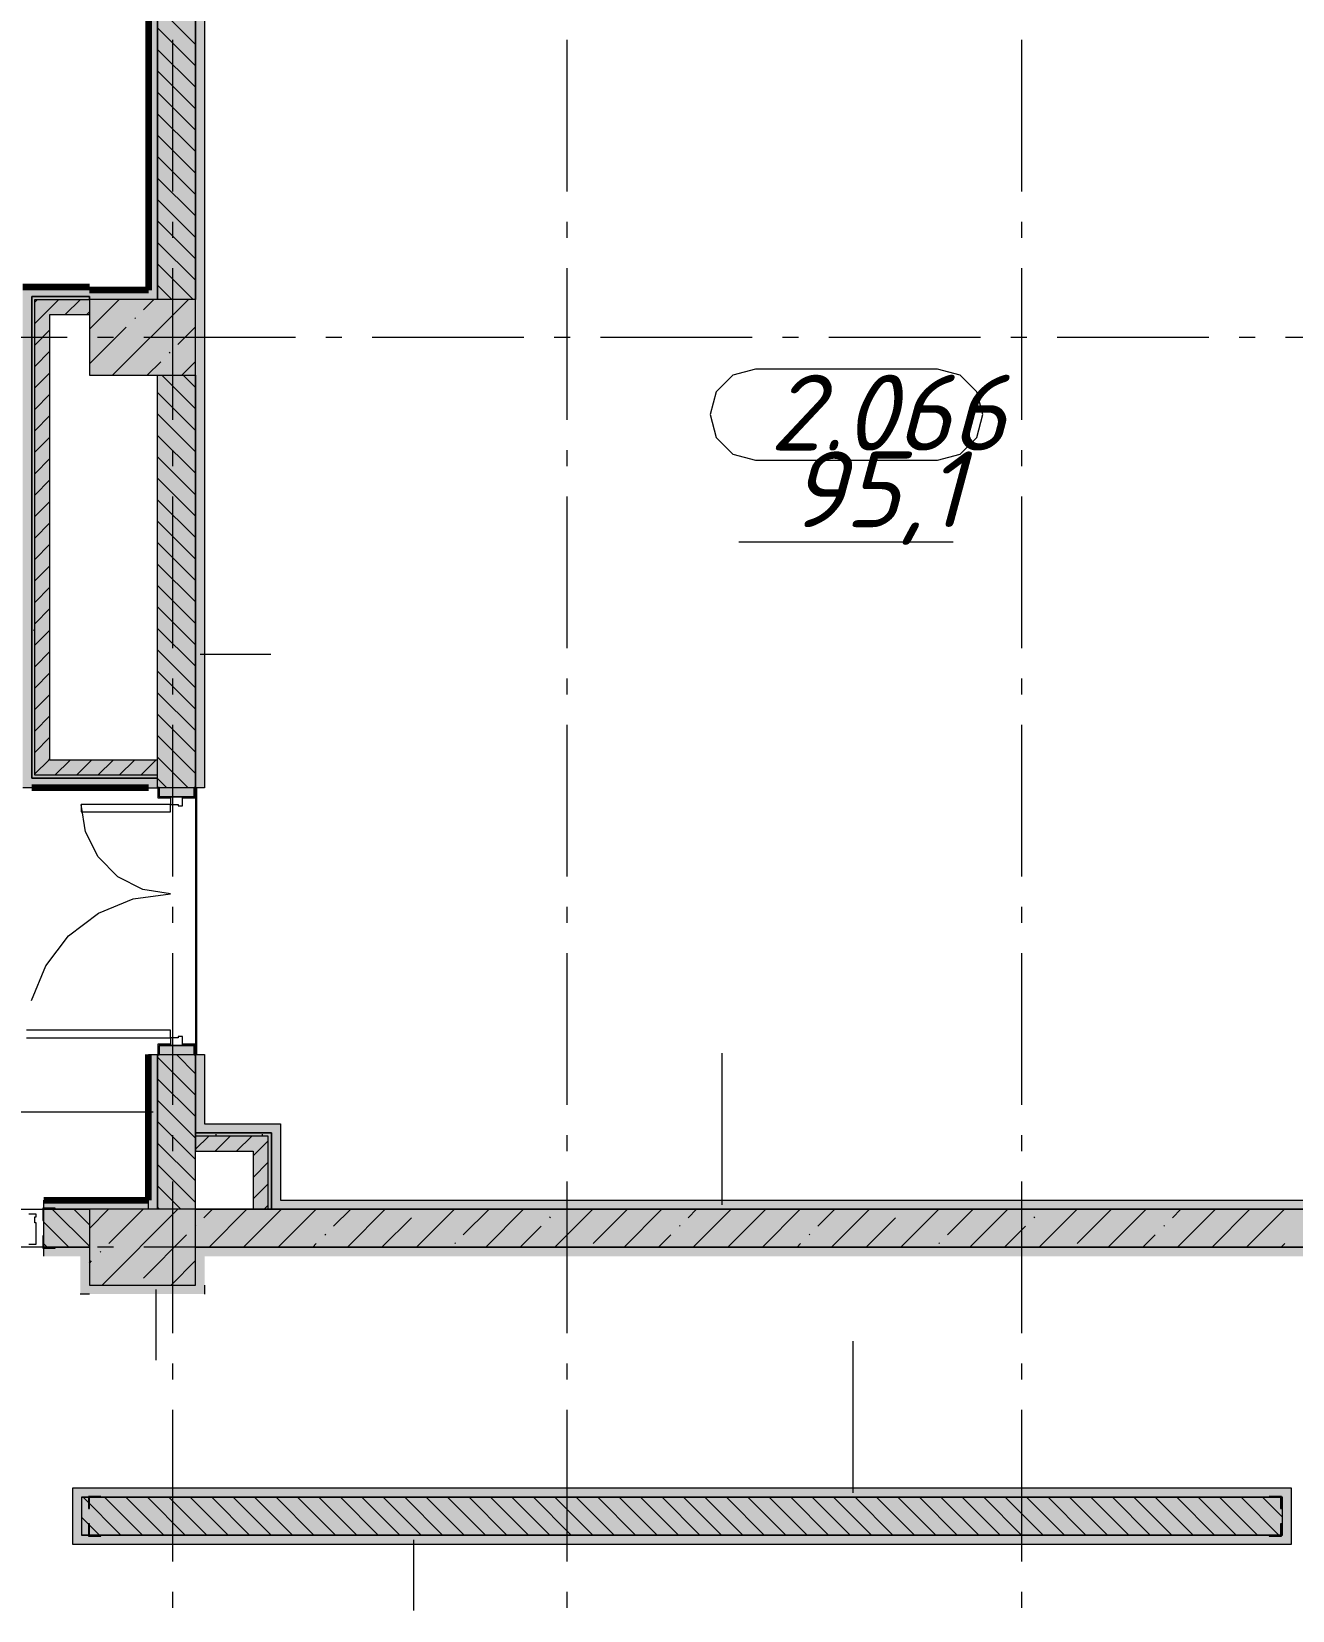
# Model space of a CAD drawing. Header units: millimetres. Extents: x -537608 to 253996, y -217170 to 186033.
# Drawn here: x -352393 to -344077, y -24297 to -13884 of the extents above; entities that cross this region are included whole.
import ezdxf

# ---------------------------------------------------------------- set-up
doc = ezdxf.new("R2010")
doc.units = ezdxf.units.MM
doc.layers.add('16) Лак 1.6м', color=160, linetype='Continuous', lineweight=90)
doc.layers.add('PDF _Геометрия', color=7, linetype='Continuous')
doc.layers.add('PDF _Текст', color=7, linetype='Continuous')
doc.layers.add('PDF _Сплошная заливка', color=7, linetype='Continuous', true_color=0xffffff)
doc.styles.add('PDF ISOCPEUR Italic', font='isocpeui.ttf')

msp = doc.modelspace()

# ---------------------------------------------------------------- hatches: boundary and pattern name
at = {"layer": 'PDF _Сплошная заливка', "true_color": 0xfec501, "transparency": 33554559}
for points in [[(-351621.3699, -15650.6602), (-351561.3714, -15650.6602), (-351561.3714, -8952.342), (-351621.3699, -8952.342), (-351621.3699, -15590.6605)], [(-352011.3734, -15630.6605), (-352011.3734, -15570.6609), (-352451.3683, -15570.6609), (-352451.3683, -15630.6605), (-352391.3698, -15630.6605)], [(-351561.3714, -18868.5045), (-351561.3714, -18808.5044), (-352391.3698, -18808.5044), (-352391.3698, -18868.5045), (-351587.5169, -18868.5045)]]:
    msp.add_hatch(color=40, dxfattribs=at).paths.add_polyline_path(points)
at = {"layer": 'PDF _Сплошная заливка', "transparency": 33554559}
h = msp.add_hatch(color=256, dxfattribs=at)
h.paths.add_polyline_path([(-351311.3703, -21650.6621), (-351313.3683, -20632.6617), (-351561.3714, -20632.6617), (-351561.3714, -21650.6621)], flags=0)
h.paths.add_polyline_path([(-351559.3735, -18870.6618), (-351559.3735, -18868.6617), (-351311.3703, -18868.6617), (-351311.3703, -16150.6614), (-351561.3714, -16150.6614), (-351561.3714, -18870.6618)], flags=0)
h.paths.add_polyline_path([(-351561.3714, -15650.6602), (-351311.3703, -15650.6602), (-351311.3703, -10550.6585), (-351561.3714, -10550.6585), (-351561.3714, -15409.4968)], flags=0)
for points in [[(-352011.3734, -15650.6602), (-352011.3734, -15630.6605), (-352391.3698, -15630.6605), (-352391.3698, -15650.6602), (-352371.3732, -15650.6602)], [(-352391.3698, -18788.504), (-352371.3732, -18788.504), (-352371.3732, -15650.6602), (-352391.3698, -15650.6602), (-352391.3698, -18688.5046)], [(-352011.3734, -15750.6607), (-352011.3734, -15650.6602), (-352371.3732, -15650.6602), (-352371.3732, -15750.6607), (-352271.3727, -15750.6607)], [(-351561.3714, -18788.504), (-351561.3714, -18688.5046), (-352371.3732, -18688.5046), (-352371.3732, -18788.504), (-351587.5169, -18788.504)], [(-351561.3714, -18808.5044), (-351561.3714, -18788.504), (-352391.3698, -18788.504), (-352391.3698, -18808.5044), (-351587.5169, -18808.5044)], [(-350831.3735, -21168.0354), (-350831.3735, -21148.0344), (-351311.3703, -21148.0344), (-351311.3703, -21168.0354), (-350931.3653, -21168.0354)], [(-350831.3735, -21651.0097), (-350811.3682, -21651.0097), (-350811.3682, -21148.0344), (-350831.3735, -21148.0344), (-350831.3735, -21168.0354)], [(-352071.3719, -21900.6621), (-352011.3734, -21900.6621), (-352011.3734, -21650.6621), (-352311.366, -21650.6621), (-352311.366, -21900.6621)], [(-343207.736, -21901.0103), (-342861.3687, -21901.0103), (-342861.3687, -21651.0097), (-351311.3703, -21651.0097), (-351311.3703, -21901.0103), (-344883.6905, -21901.0103)], [(-344143.8664, -23800.6637), (-344143.8664, -23550.6626), (-352062.7428, -23550.6626), (-352062.7428, -23800.6637), (-344883.6905, -23800.6637)]]:
    msp.add_hatch(color=256, dxfattribs=at).paths.add_polyline_path(points)
at = {"layer": 'PDF _Сплошная заливка', "true_color": 0xfec501, "transparency": 33554559}
h = msp.add_hatch(color=40, dxfattribs=at)
h.paths.add_polyline_path([(-351587.5169, -21650.6621), (-351561.3714, -21650.6621), (-351561.3714, -20630.6616), (-351621.3699, -20630.6616), (-351621.3699, -21650.6621)], flags=0)
h.paths.add_polyline_path([(-351561.3714, -18870.6618), (-351561.3714, -18868.5045), (-351587.5169, -18870.6618)], flags=0)
at = {"layer": 'PDF _Сплошная заливка', "true_color": 0xff7d7d, "transparency": 33554559}
for points in [[(-351621.3699, -21650.6621), (-351621.3699, -21590.6625), (-352311.366, -21590.6625), (-352311.366, -21650.6621), (-352011.3734, -21650.6621)], [(-343966.3683, -21651.0097), (-343966.3683, -21591.0085), (-350811.3682, -21591.0085), (-350811.3682, -21651.0097), (-344883.6905, -21651.0097)]]:
    msp.add_hatch(color=11, dxfattribs=at).paths.add_polyline_path(points)
at = {"layer": 'PDF _Сплошная заливка', "true_color": 0x56bc34, "transparency": 33554559}
for points in [[(-342921.3672, -21961.0088), (-342861.3687, -21961.0088), (-342861.3687, -21901.0103), (-351251.3718, -21901.0103), (-351251.3718, -21961.0088), (-343207.736, -21961.0088)], [(-351431.3674, -22210.6627), (-351431.3674, -22150.6621), (-352011.3734, -22150.6621), (-352011.3734, -22210.6627), (-351587.5169, -22210.6627)], [(-351311.3703, -22210.6627), (-351251.3718, -22210.6627), (-351251.3718, -22150.6621), (-351431.3674, -22150.6621), (-351431.3674, -22210.6627)], [(-344143.8664, -23550.6626), (-344143.8664, -23490.6619), (-352122.7414, -23490.6619), (-352122.7414, -23550.6626), (-344883.6905, -23550.6626)], [(-344883.6905, -23860.6622), (-344083.8679, -23860.6622), (-344083.8679, -23800.6637), (-352122.7414, -23800.6637), (-352122.7414, -23860.6622), (-346559.6449, -23860.6622)]]:
    msp.add_hatch(color=85, dxfattribs=at).paths.add_polyline_path(points)

# ---------------------------------------------------------------- linework, layer by layer
at = {"layer": '16) Лак 1.6м'}
for p, q in [((-351621.3699, -8952.342), (-351621.3699, -15590.6605)), ((-352011.3734, -15570.6609), (-352451.3683, -15570.6609)), ((-351621.3699, -15590.6605), (-352011.3734, -15590.6605)), ((-352391.3698, -18868.5045), (-351621.3699, -18868.5045)), ((-351621.3699, -21590.6625), (-351621.3699, -20630.6616)), ((-352311.366, -21590.6625), (-351621.3699, -21590.6625))]:
    msp.add_line(p, q, dxfattribs=at)
at = {"layer": 'PDF _Геометрия', "lineweight": 9}
for p, q in [((-351561.3714, -10550.6585), (-351561.3714, -15650.6602)), ((-351561.3714, -15650.6602), (-351561.3714, -10550.6585)), ((-351311.3703, -12570.6596), (-351311.3703, -15650.6602)), ((-351311.3703, -15650.6602), (-351311.3703, -12570.6596)), ((-351251.3718, -12630.6593), (-351251.3718, -18870.6618)), ((-351311.3703, -13968.7949), (-351561.3714, -13718.7946)), ((-351311.3703, -14110.2155), (-351561.3714, -13860.2159)), ((-351311.3703, -14251.6367), (-351561.3714, -14001.6371)), ((-351311.3703, -14393.0594), (-351561.3714, -14143.0584)), ((-351311.3703, -14534.4799), (-351561.3714, -14284.4803)), ((-351311.3703, -14675.9012), (-351561.3714, -14425.9016)), ((-351311.3703, -14817.3224), (-351561.3714, -14567.3228)), ((-351311.3703, -14958.7444), (-351561.3714, -14708.7434)), ((-351311.3703, -15100.1657), (-351561.3714, -14850.166)), ((-351311.3703, -15241.5869), (-351561.3714, -14991.5866)), ((-351311.3703, -15383.0082), (-351561.3714, -15133.0078)), ((-351311.3703, -15524.4301), (-351561.3714, -15274.429)), ((-351326.5616, -15650.6602), (-351561.3714, -15415.8511)), ((-352011.3734, -15590.6605), (-352011.3734, -15570.6609)), ((-351467.9849, -15650.6602), (-351561.3714, -15557.2723)), ((-352011.3734, -15630.6605), (-352391.3698, -15630.6605)), ((-352391.3698, -15630.6605), (-352391.3698, -15650.6602)), ((-352391.3698, -18808.5044), (-352391.3698, -15630.6605)), ((-352391.3698, -15630.6605), (-352011.3734, -15630.6605)), ((-352391.3698, -15650.6602), (-352391.3698, -15750.6607)), ((-352371.3732, -15668.7007), (-352353.3314, -15650.6602)), ((-352371.3732, -15750.6607), (-352371.3732, -15650.6602)), ((-352371.3732, -15650.6602), (-352011.3734, -15650.6602)), ((-352311.9085, -15750.6607), (-352211.9082, -15650.6602)), ((-352170.4853, -15750.6607), (-352070.4849, -15650.6602)), ((-352011.3734, -15650.6602), (-352011.3734, -15630.6605)), ((-352011.3734, -15630.6605), (-352011.3734, -15650.6602)), ((-352011.3734, -15847.0631), (-351814.9636, -15650.6602)), ((-352011.3734, -15650.6602), (-352011.3734, -16150.6614)), ((-351311.3703, -15650.6602), (-352011.3734, -15650.6602)), ((-351858.772, -16150.6614), (-351358.7698, -15650.6602)), ((-351655.2144, -15719.0058), (-351586.871, -15650.6602)), ((-351311.3703, -16150.6614), (-351311.3703, -15650.6602)), ((-352391.3698, -15750.6607), (-352391.3698, -18688.5046)), ((-352371.3732, -15810.122), (-352311.9085, -15750.6607)), ((-352371.3732, -18688.5046), (-352371.3732, -15750.6607)), ((-352271.3727, -18688.5046), (-352271.3727, -15750.6607)), ((-352271.3727, -15750.6607), (-352011.3734, -15750.6607)), ((-352029.062, -15750.6607), (-352011.3734, -15732.965)), ((-351712.2332, -15776.0311), (-351707.4968, -15771.2888)), ((-352371.3732, -15951.5439), (-352271.3727, -15851.5435)), ((-352011.3734, -16075.1624), (-351769.2607, -15833.055)), ((-351427.1132, -15947.1044), (-351311.3703, -15831.3597)), ((-352371.3732, -16092.9652), (-352271.3727, -15992.9648)), ((-351484.1407, -16004.1289), (-351479.3955, -15999.3868)), ((-352371.3732, -16234.3863), (-352271.3727, -16134.3867)), ((-351630.6707, -16150.6614), (-351541.1595, -16061.1529)), ((-351402.5695, -16150.6614), (-351311.3703, -16059.4577)), ((-352011.3734, -16150.6614), (-351311.3703, -16150.6614)), ((-351561.3714, -18868.5045), (-351561.3714, -16150.6614)), ((-351311.3703, -16372.9582), (-351533.6672, -16150.6614)), ((-351311.3703, -16231.5369), (-351392.244, -16150.6614)), ((-351311.3703, -18870.6618), (-351311.3703, -16150.6614)), ((-351311.3703, -16150.6614), (-351311.3703, -18870.6618)), ((-352371.3732, -16375.8085), (-352271.3727, -16275.8081)), ((-351311.3703, -16514.3789), (-351561.3714, -16264.3791)), ((-352371.3732, -16517.2296), (-352271.3727, -16417.2292)), ((-351311.3703, -16655.8016), (-351561.3714, -16405.801)), ((-351311.3703, -16797.2227), (-351561.3714, -16547.2224)), ((-352371.3732, -16658.651), (-352271.3727, -16558.6506)), ((-352371.3732, -16800.0721), (-352271.3727, -16700.0725)), ((-351311.3703, -16938.6432), (-351561.3714, -16688.6435)), ((-352371.3732, -16941.4941), (-352271.3727, -16841.4936)), ((-351311.3703, -17080.0644), (-351561.3714, -16830.0649)), ((-351311.3703, -17221.4871), (-351561.3714, -16971.4869)), ((-352371.3732, -17082.9155), (-352271.3727, -16982.915)), ((-352371.3732, -17224.3366), (-352271.3727, -17124.3361)), ((-351311.3703, -17362.9077), (-351561.3714, -17112.9083)), ((-352371.3732, -17365.7571), (-352271.3727, -17265.7581)), ((-351311.3703, -17504.3288), (-351561.3714, -17254.3294)), ((-352371.3732, -17507.1799), (-352271.3727, -17407.1795)), ((-351311.3703, -17645.7502), (-351561.3714, -17395.75)), ((-352371.3732, -17648.601), (-352271.3727, -17548.6006)), ((-351311.3703, -17787.1721), (-351561.3714, -17537.1727)), ((-352371.3732, -17790.0216), (-352271.3727, -17690.0211)), ((-351311.3703, -17928.5935), (-351561.3714, -17678.5938)), ((-352371.3732, -17931.443), (-352271.3727, -17831.4438)), ((-351311.3703, -18070.0146), (-351561.3714, -17820.0144)), ((-352371.3732, -18072.8654), (-352271.3727, -17972.8644)), ((-351311.3703, -18211.4357), (-351561.3714, -17961.4355)), ((-351281.3668, -17989.3685), (-350815.2177, -17989.3685)), ((-352371.3732, -18214.286), (-352271.3727, -18114.2856)), ((-351311.3703, -18352.858), (-351561.3714, -18102.8583)), ((-352371.3732, -18355.7074), (-352271.3727, -18255.708)), ((-351311.3703, -18494.2791), (-351561.3714, -18244.2785)), ((-352371.3732, -18497.1285), (-352271.3727, -18397.1286)), ((-351311.3703, -18635.7002), (-351561.3714, -18385.7002)), ((-351311.3703, -18777.1224), (-351561.3714, -18527.1213)), ((-352371.3732, -18638.5507), (-352271.3727, -18538.5503)), ((-352391.3698, -18688.5046), (-352391.3698, -18788.504)), ((-352371.3732, -18779.9718), (-352279.8984, -18688.5046)), ((-352371.3732, -18788.504), (-352371.3732, -18688.5046)), ((-352279.8984, -18688.5046), (-352271.3727, -18679.9714)), ((-351561.3714, -18688.5046), (-352271.3727, -18688.5046)), ((-352238.4842, -18788.504), (-352138.4838, -18688.5046)), ((-352097.0609, -18788.504), (-351997.0605, -18688.5046)), ((-351955.6377, -18788.504), (-351855.6372, -18688.5046)), ((-351814.2144, -18788.504), (-351714.2139, -18688.5046)), ((-351672.7911, -18788.504), (-351572.7993, -18688.5046)), ((-351359.2521, -18870.6618), (-351561.3714, -18668.5435)), ((-351561.3714, -18788.504), (-351561.3714, -18688.5046)), ((-352391.3698, -18788.504), (-352391.3698, -18808.5044)), ((-351561.3714, -18808.5044), (-352391.3698, -18808.5044)), ((-352391.3698, -18808.5044), (-351561.3714, -18808.5044)), ((-351561.3714, -18788.504), (-352371.3732, -18788.504)), ((-351561.3714, -18808.5044), (-351561.3714, -18788.504)), ((-351561.3714, -18868.5045), (-351561.3714, -18808.5044)), ((-351500.6753, -18870.6618), (-351561.3714, -18809.9646)), ((-352451.3683, -18868.5045), (-352391.3698, -18868.5045)), ((-351621.3699, -18868.5045), (-351621.3699, -18870.6618)), ((-351621.3699, -18870.6618), (-351561.3714, -18870.6618)), ((-351561.3714, -18870.6618), (-351561.3714, -18868.5045)), ((-351561.3714, -18870.6618), (-351561.3714, -18868.5045)), ((-351551.3731, -18868.6617), (-351559.3735, -18868.6617)), ((-351559.3735, -18868.6617), (-351559.3735, -18938.6618)), ((-351559.3735, -18938.6618), (-351476.3728, -18938.6618)), ((-351551.3731, -18930.6614), (-351551.3731, -18868.6617)), ((-351321.3687, -18870.6618), (-351551.3731, -18870.6618)), ((-351551.3731, -18870.6618), (-351551.3731, -18930.6614)), ((-351476.3728, -18930.6614), (-351551.3731, -18930.6614)), ((-351551.3731, -18930.6614), (-351321.3687, -18930.6614)), ((-351396.369, -18930.6614), (-351476.3728, -18930.6614)), ((-351476.3728, -18930.6614), (-351476.3728, -18980.6616)), ((-351476.3728, -18938.6618), (-351476.3728, -18930.6614)), ((-351396.369, -18990.661), (-351396.369, -18930.6614)), ((-351321.3687, -18930.6614), (-351396.369, -18930.6614)), ((-351396.369, -18930.6614), (-351396.369, -18938.6618)), ((-351396.369, -18938.6618), (-351313.3683, -18938.6618)), ((-351321.3687, -18868.6617), (-351321.3687, -18930.6614)), ((-351313.3683, -18868.6617), (-351321.3687, -18868.6617)), ((-351321.3687, -18930.6614), (-351321.3687, -18870.6618)), ((-351313.3683, -18938.6618), (-351313.3683, -18868.6617)), ((-351251.3718, -18870.6618), (-351311.3703, -18870.6618)), ((-352066.3685, -18980.6616), (-352066.3685, -19030.6618)), ((-351476.3728, -18980.6616), (-352066.3685, -18980.6616)), ((-352037.493, -19162.9813), (-352066.3685, -18980.6616)), ((-352066.3685, -19030.6618), (-351476.3728, -19030.6618)), ((-351476.3728, -19030.6618), (-351476.3728, -18980.6616)), ((-351476.3728, -18980.6616), (-351426.3726, -18980.6616)), ((-351426.3726, -18980.6616), (-351426.3726, -18990.661)), ((-351426.3726, -18990.661), (-351396.369, -18990.661)), ((-351953.6914, -19327.4552), (-352037.493, -19162.9813)), ((-351823.1621, -19457.9813), (-351953.6914, -19327.4552)), ((-351658.6936, -19541.785), (-351823.1621, -19457.9813)), ((-351722.2488, -19603.0323), (-351476.3728, -19570.6621)), ((-351476.3728, -19570.6621), (-351658.6936, -19541.785)), ((-351951.3662, -19697.9378), (-351722.2488, -19603.0323)), ((-352148.1204, -19848.9105), (-351951.3662, -19697.9378)), ((-352299.0942, -20045.6614), (-352148.1204, -19848.9105)), ((-352393.9964, -20274.7831), (-352299.0942, -20045.6614)), ((-351476.3728, -20470.6616), (-352426.3682, -20470.6616)), ((-351476.3728, -20520.6613), (-351476.3728, -20470.6616)), ((-351396.369, -20510.6619), (-351426.3726, -20510.6619)), ((-351426.3726, -20510.6619), (-351426.3726, -20520.6613)), ((-351396.369, -20570.6615), (-351396.369, -20510.6619)), ((-352426.3682, -20520.6613), (-351476.3728, -20520.6613)), ((-351476.3728, -20562.6622), (-351559.3735, -20562.6622)), ((-351559.3735, -20562.6622), (-351559.3735, -20632.6617)), ((-351551.3731, -20632.6617), (-351551.3731, -20570.6615)), ((-351551.3731, -20570.6615), (-351476.3728, -20570.6615)), ((-351321.3687, -20570.6615), (-351551.3731, -20570.6615)), ((-351551.3731, -20570.6615), (-351551.3731, -20630.6616)), ((-351476.3728, -20520.6613), (-351476.3728, -20570.6615)), ((-351426.3726, -20520.6613), (-351476.3728, -20520.6613)), ((-351476.3728, -20570.6615), (-351476.3728, -20562.6622)), ((-351476.3728, -20570.6615), (-351396.369, -20570.6615)), ((-351313.3683, -20562.6622), (-351396.369, -20562.6622)), ((-351396.369, -20562.6622), (-351396.369, -20570.6615)), ((-351396.369, -20570.6615), (-351321.3687, -20570.6615)), ((-351321.3687, -20570.6615), (-351321.3687, -20632.6617)), ((-351321.3687, -20630.6616), (-351321.3687, -20570.6615)), ((-351313.3683, -20632.6617), (-351313.3683, -20562.6622)), ((-351621.3699, -20630.6616), (-351561.3714, -20630.6616)), ((-351561.3714, -20630.6616), (-351561.3714, -21650.6621)), ((-351561.3714, -21650.6621), (-351561.3714, -20630.6616)), ((-351311.3703, -20898.4423), (-351561.3714, -20648.4424)), ((-351559.3735, -20632.6617), (-351551.3731, -20632.6617)), ((-351551.3731, -20630.6616), (-351321.3687, -20630.6616)), ((-351311.3703, -20757.0212), (-351437.7316, -20630.6616)), ((-351321.3687, -20632.6617), (-351313.3683, -20632.6617)), ((-351311.3703, -21088.0348), (-351311.3703, -20630.6616)), ((-351311.3703, -20630.6616), (-351251.3718, -20630.6616)), ((-351311.3703, -20630.6616), (-351311.3703, -21088.0348)), ((-351251.3718, -20630.6616), (-351251.3718, -21088.0348)), ((-347837.5268, -21621.0094), (-347837.5268, -20621.0095)), ((-351311.3703, -21039.8646), (-351561.3714, -20789.8646)), ((-351591.3664, -21010.6414), (-352591.3707, -21010.6414)), ((-351311.3703, -21181.2857), (-351561.3714, -20931.2863)), ((-351311.3703, -21322.7068), (-351561.3714, -21072.7068)), ((-351311.3703, -21650.6621), (-351311.3703, -21088.0348)), ((-351311.3703, -21088.0348), (-351311.3703, -21148.0344)), ((-351251.3718, -21088.0348), (-350811.3682, -21088.0348)), ((-350811.3682, -21088.0348), (-350751.3697, -21088.0348)), ((-350751.3697, -21088.0348), (-350751.3697, -21591.0085)), ((-351311.3703, -21464.1279), (-351561.3714, -21214.1279)), ((-350931.3653, -21148.0344), (-351311.3703, -21148.0344)), ((-351311.3703, -21148.0344), (-351311.3703, -21168.0354)), ((-351311.3703, -21148.0344), (-350811.3682, -21148.0344)), ((-351311.3703, -21255.5061), (-351223.9001, -21168.0354)), ((-351311.3703, -21168.0354), (-351311.3703, -21268.0352)), ((-350931.3653, -21168.0354), (-351311.3703, -21168.0354)), ((-351182.4773, -21268.0352), (-351082.4768, -21168.0354)), ((-351041.054, -21268.0352), (-350941.0536, -21168.0354)), ((-350831.3735, -21148.0344), (-350931.3653, -21148.0344)), ((-350831.3735, -21168.0354), (-350931.3653, -21168.0354)), ((-350931.3653, -21299.7703), (-350831.3735, -21199.7699)), ((-350811.3682, -21148.0344), (-350831.3735, -21148.0344)), ((-350831.3735, -21651.0097), (-350831.3735, -21168.0354)), ((-350811.3682, -21591.0085), (-350811.3682, -21148.0344)), ((-350811.3682, -21148.0344), (-350811.3682, -21591.0085)), ((-351311.3703, -21268.0352), (-350931.3653, -21268.0352)), ((-350931.3653, -21268.0352), (-350931.3653, -21651.0097)), ((-350931.3653, -21441.1914), (-350831.3735, -21341.1921)), ((-351311.3703, -21605.5501), (-351561.3714, -21355.5496)), ((-351407.6764, -21650.6621), (-351561.3714, -21496.9712)), ((-350931.3653, -21582.6136), (-350831.3735, -21482.6132)), ((-352311.366, -21650.6621), (-352311.366, -21590.6625)), ((-352311.366, -21900.6621), (-352311.366, -21650.6621)), ((-352311.366, -21650.6621), (-352011.3734, -21650.6621)), ((-352011.3734, -21650.6621), (-352311.366, -21650.6621)), ((-352011.3734, -21895.4998), (-352256.2074, -21650.6621)), ((-352011.3734, -21754.0781), (-352114.7841, -21650.6621)), ((-352011.3734, -21777.6272), (-351884.4093, -21650.6621)), ((-352011.3734, -21650.6621), (-352011.3734, -22150.6621)), ((-351311.3703, -21650.6621), (-352011.3734, -21650.6621)), ((-351928.2091, -22150.6621), (-351428.2069, -21650.6621)), ((-351883.3156, -21877.6674), (-351656.3081, -21650.6621)), ((-351621.3699, -21650.6621), (-351621.3699, -21590.6625)), ((-351549.0996, -21650.6621), (-351561.3714, -21638.3923)), ((-351311.3703, -22150.6621), (-351311.3703, -21650.6621)), ((-350811.3682, -21651.0097), (-351311.3703, -21651.0097)), ((-351256.0395, -21706.5937), (-351200.4588, -21651.0097)), ((-351222.3586, -21901.0103), (-350972.3575, -21651.0097)), ((-350994.2574, -21901.0103), (-350744.2563, -21651.0097)), ((-350931.3653, -21651.0097), (-350831.3735, -21651.0097)), ((-350858.3457, -21651.0097), (-350831.3735, -21624.0343)), ((-350831.3735, -21651.0097), (-350811.3682, -21651.0097)), ((-350811.3682, -21651.0097), (-350811.3682, -21591.0085)), ((-350811.3682, -21591.0085), (-350811.3682, -21651.0097)), ((-343966.3683, -21651.0097), (-350811.3682, -21651.0097)), ((-350811.3682, -21651.0097), (-343966.3683, -21651.0097)), ((-350766.1648, -21901.0103), (-350516.1637, -21651.0097)), ((-350751.3697, -21591.0085), (-343966.3683, -21591.0085)), ((-350400.6707, -21763.6179), (-350288.0625, -21651.0097)), ((-350309.9624, -21901.0103), (-350059.9613, -21651.0097)), ((-349853.7685, -21901.0103), (-349603.7675, -21651.0097)), ((-349545.3018, -21820.6416), (-349375.6663, -21651.0097)), ((-349397.5661, -21901.0103), (-349147.5737, -21651.0097)), ((-348941.3723, -21901.0103), (-348691.3712, -21651.0097)), ((-348689.933, -21877.6674), (-348463.27, -21651.0097)), ((-348485.1784, -21901.0103), (-348235.1774, -21651.0097)), ((-348062.6569, -21706.5937), (-348007.0762, -21651.0097)), ((-348028.9761, -21901.0103), (-347778.975, -21651.0097)), ((-347800.8834, -21901.0103), (-347550.8824, -21651.0097)), ((-347572.7822, -21901.0103), (-347322.7812, -21651.0097)), ((-347207.2881, -21763.6179), (-347094.6799, -21651.0097)), ((-347116.5884, -21901.0103), (-346866.5873, -21651.0097)), ((-346660.386, -21901.0103), (-346410.3849, -21651.0097)), ((-346351.9193, -21820.6416), (-346182.2923, -21651.0097)), ((-346204.1922, -21901.0103), (-345954.1911, -21651.0097)), ((-345747.9897, -21901.0103), (-345497.9886, -21651.0097)), ((-345496.5505, -21877.6674), (-345269.8961, -21651.0097)), ((-345291.7959, -21901.0103), (-345041.7948, -21651.0097)), ((-344869.2829, -21706.5937), (-344813.6936, -21651.0097)), ((-344835.6021, -21901.0103), (-344585.601, -21651.0097)), ((-344607.5009, -21901.0103), (-344357.4998, -21651.0097)), ((-344379.3996, -21901.0103), (-344129.3986, -21651.0097)), ((-352361.3662, -21683.662), (-352411.3664, -21683.662)), ((-352371.3732, -21740.662), (-352371.3732, -21700.6623)), ((-352371.3732, -21700.6623), (-352361.3662, -21700.6623)), ((-352361.3662, -21740.662), (-352371.3732, -21740.662)), ((-352361.3662, -21700.6623), (-352361.3662, -21683.662)), ((-352361.3662, -21880.6622), (-352361.3662, -21740.662)), ((-352147.6295, -21900.6621), (-352311.366, -21736.9202)), ((-351313.0669, -21763.6179), (-351311.3703, -21761.9224)), ((-351311.3703, -21761.9224), (-351308.3218, -21758.8765)), ((-350081.8698, -21901.0103), (-349887.4493, -21706.5937)), ((-348975.0531, -21706.5937), (-348970.3166, -21701.8518)), ((-348119.6843, -21763.6179), (-348114.9478, -21758.8765)), ((-346888.4872, -21901.0103), (-346694.0668, -21706.5937)), ((-345781.6791, -21706.5937), (-345776.9341, -21701.8518)), ((-344926.3017, -21763.6179), (-344921.5653, -21758.8765)), ((-351655.2144, -22105.7649), (-351370.0858, -21820.6416)), ((-350457.6981, -21820.6416), (-350452.953, -21815.9007)), ((-349169.4735, -21901.0103), (-349032.0806, -21763.6179)), ((-348257.0773, -21901.0103), (-348176.7118, -21820.6416)), ((-347264.3156, -21820.6416), (-347259.5704, -21815.9007)), ((-345976.091, -21901.0103), (-345838.698, -21763.6179)), ((-345063.6947, -21901.0103), (-344983.3292, -21820.6416)), ((-352411.3664, -21880.6622), (-352361.3662, -21880.6622)), ((-352289.0528, -21900.6621), (-352311.366, -21878.3424)), ((-352311.366, -21960.6622), (-352311.366, -21900.6621)), ((-352311.366, -21900.6621), (-352071.3719, -21900.6621)), ((-352071.3719, -21900.6621), (-352311.366, -21900.6621)), ((-352071.3719, -21900.6621), (-352011.3734, -21900.6621)), ((-352011.3734, -21900.6621), (-352071.3719, -21900.6621)), ((-351940.3345, -21934.6917), (-351935.598, -21929.9498)), ((-351311.3703, -21901.0103), (-351251.3718, -21901.0103)), ((-351251.3718, -21901.0103), (-342861.3687, -21901.0103)), ((-342861.3687, -21901.0103), (-351251.3718, -21901.0103)), ((-350538.0636, -21901.0103), (-350514.7169, -21877.6674)), ((-349602.3293, -21877.6674), (-349597.5842, -21872.9255)), ((-347344.681, -21901.0103), (-347321.343, -21877.6674)), ((-346408.9467, -21877.6674), (-346404.2016, -21872.9255)), ((-344151.307, -21901.0103), (-344127.9604, -21877.6674)), ((-352011.3734, -22005.7251), (-351997.3619, -21991.7158)), ((-351472.0152, -22150.6621), (-351311.3703, -21990.0204)), ((-352011.3734, -22150.6621), (-351311.3703, -22150.6621)), ((-351251.3718, -22150.6621), (-351251.3718, -22210.6627)), ((-352011.3734, -22210.6627), (-352071.3719, -22210.6627)), ((-351572.3085, -22180.6624), (-351572.3085, -22646.8125)), ((-346975.2426, -23520.6634), (-346975.2426, -22520.6623)), ((-344143.8664, -23490.6619), (-352122.7414, -23490.6619)), ((-352122.7414, -23490.6619), (-352122.7414, -23550.6626)), ((-344083.8679, -23490.6619), (-344143.8664, -23490.6619)), ((-344083.8679, -23800.6637), (-344083.8679, -23490.6619)), ((-352122.7414, -23550.6626), (-352122.7414, -23800.6637)), ((-344143.8664, -23550.6626), (-352062.7428, -23550.6626)), ((-352062.7428, -23550.6626), (-352062.7428, -23800.6637)), ((-352062.7428, -23550.6626), (-344143.8664, -23550.6626)), ((-351803.2601, -23800.6637), (-352053.2613, -23550.6626)), ((-351661.8455, -23800.6637), (-351911.838, -23550.6626)), ((-351520.4222, -23800.6637), (-351770.4233, -23550.6626)), ((-351378.9989, -23800.6637), (-351629.0001, -23550.6626)), ((-351237.5757, -23800.6637), (-351487.5768, -23550.6626)), ((-351096.1524, -23800.6637), (-351346.1535, -23550.6626)), ((-350954.7378, -23800.6637), (-351204.7389, -23550.6626)), ((-350813.3145, -23800.6637), (-351063.3156, -23550.6626)), ((-350671.8912, -23800.6637), (-350921.8923, -23550.6626)), ((-350530.468, -23800.6637), (-350780.469, -23550.6626)), ((-350389.0533, -23800.6637), (-350639.0458, -23550.6626)), ((-350247.63, -23800.6637), (-350497.6311, -23550.6626)), ((-350106.2068, -23800.6637), (-350356.2078, -23550.6626)), ((-349964.7835, -23800.6637), (-350214.7846, -23550.6626)), ((-349823.3602, -23800.6637), (-350073.3613, -23550.6626)), ((-349681.9456, -23800.6637), (-349931.938, -23550.6626)), ((-349540.5223, -23800.6637), (-349790.5233, -23550.6626)), ((-349399.099, -23800.6637), (-349649.1001, -23550.6626)), ((-349257.6758, -23800.6637), (-349507.6768, -23550.6626)), ((-349116.2525, -23800.6637), (-349366.2535, -23550.6626)), ((-348974.8378, -23800.6637), (-349224.8389, -23550.6626)), ((-348833.4146, -23800.6637), (-349083.4156, -23550.6626)), ((-348691.9913, -23800.6637), (-348941.9923, -23550.6626)), ((-348550.568, -23800.6637), (-348800.569, -23550.6626)), ((-348409.1534, -23800.6637), (-348659.1458, -23550.6626)), ((-348267.7301, -23800.6637), (-348517.7311, -23550.6626)), ((-348126.3068, -23800.6637), (-348376.3079, -23550.6626)), ((-347984.8836, -23800.6637), (-348234.8846, -23550.6626)), ((-347843.4603, -23800.6637), (-348093.4613, -23550.6626)), ((-347702.0456, -23800.6637), (-347952.0467, -23550.6626)), ((-347560.6224, -23800.6637), (-347810.6234, -23550.6626)), ((-347419.1991, -23800.6637), (-347669.2001, -23550.6626)), ((-347277.7758, -23800.6637), (-347527.7769, -23550.6626)), ((-347136.3611, -23800.6637), (-347386.3536, -23550.6626)), ((-346994.9379, -23800.6637), (-347244.9389, -23550.6626)), ((-346853.5146, -23800.6637), (-347103.5157, -23550.6626)), ((-346712.0913, -23800.6637), (-346962.0924, -23550.6626)), ((-346570.668, -23800.6637), (-346820.6691, -23550.6626)), ((-346429.2534, -23800.6637), (-346679.2545, -23550.6626)), ((-346287.8301, -23800.6637), (-346537.8312, -23550.6626)), ((-346146.4068, -23800.6637), (-346396.4079, -23550.6626)), ((-346004.9836, -23800.6637), (-346254.9847, -23550.6626)), ((-345863.5603, -23800.6637), (-346113.5614, -23550.6626)), ((-345722.1456, -23800.6637), (-345972.1467, -23550.6626)), ((-345580.7224, -23800.6637), (-345830.7235, -23550.6626)), ((-345439.2991, -23800.6637), (-345689.3002, -23550.6626)), ((-345297.8758, -23800.6637), (-345547.8769, -23550.6626)), ((-345156.4612, -23800.6637), (-345406.4537, -23550.6626)), ((-345015.0379, -23800.6637), (-345265.039, -23550.6626)), ((-344873.6146, -23800.6637), (-345123.6157, -23550.6626)), ((-344732.1914, -23800.6637), (-344982.1925, -23550.6626)), ((-344590.7681, -23800.6637), (-344840.7692, -23550.6626)), ((-344449.3534, -23800.6637), (-344699.3545, -23550.6626)), ((-344307.9302, -23800.6637), (-344557.9313, -23550.6626)), ((-344166.5069, -23800.6637), (-344416.508, -23550.6626)), ((-344143.8664, -23681.8809), (-344275.0847, -23550.6626)), ((-344143.8664, -23800.6637), (-344143.8664, -23550.6626)), ((-351944.6834, -23800.6637), (-352062.7428, -23682.6043)), ((-352122.7414, -23800.6637), (-352122.7414, -23860.6622)), ((-352062.7428, -23800.6637), (-344143.8664, -23800.6637)), ((-344143.8664, -23800.6637), (-352062.7428, -23800.6637)), ((-349873.059, -23830.663), (-349873.059, -24296.8121)), ((-344083.8679, -23860.6622), (-344083.8679, -23800.6637)), ((-352122.7414, -23860.6622), (-344083.8679, -23860.6622))]:
    msp.add_line(p, q, dxfattribs=at)
at = {"layer": 'PDF _Геометрия', "color": 253, "lineweight": 9, "true_color": 0xaaaaaa}
for p, q in [((-351461.371, -14938.5338), (-351461.371, -13938.5341)), ((-348861.3685, -14938.5338), (-348861.3685, -13938.5341)), ((-345861.3643, -14938.5338), (-345861.3643, -13938.5341)), ((-351461.371, -15244.3672), (-351461.371, -15138.5338)), ((-348861.3685, -15244.3672), (-348861.3685, -15138.5338)), ((-345861.3643, -15244.3672), (-345861.3643, -15138.5338)), ((-351461.371, -16444.3669), (-351461.371, -15444.3672)), ((-348861.3685, -16444.3669), (-348861.3685, -15444.3672)), ((-345861.3643, -16444.3669), (-345861.3643, -15444.3672)), ((-352158.3599, -15900.6598), (-353158.3641, -15900.6598)), ((-351852.5284, -15900.6598), (-351958.3676, -15900.6598)), ((-350652.5319, -15900.6598), (-351652.5275, -15900.6598)), ((-350346.7004, -15900.6598), (-350452.531, -15900.6598)), ((-349146.6952, -15900.6598), (-350146.6995, -15900.6598)), ((-348840.8637, -15900.6598), (-348946.6944, -15900.6598)), ((-347640.8587, -15900.6598), (-348640.8629, -15900.6598)), ((-347335.0272, -15900.6598), (-347440.8664, -15900.6598)), ((-346135.0306, -15900.6598), (-347135.0263, -15900.6598)), ((-345829.1991, -15900.6598), (-345935.0298, -15900.6598)), ((-344629.1941, -15900.6598), (-345629.1983, -15900.6598)), ((-344323.3626, -15900.6598), (-344429.1932, -15900.6598)), ((-343123.366, -15900.6598), (-344123.3617, -15900.6598)), ((-347618.4335, -16110.3172), (-347768.4341, -16150.5091)), ((-346418.4369, -16110.3172), (-347618.4335, -16110.3172)), ((-346268.4363, -16150.5091), (-346418.4369, -16110.3172)), ((-347768.4341, -16150.5091), (-347878.2434, -16260.3162)), ((-346158.627, -16260.3162), (-346268.4363, -16150.5091)), ((-347878.2434, -16260.3162), (-347918.4347, -16410.3169)), ((-346118.4357, -16410.3169), (-346158.627, -16260.3162)), ((-347918.4347, -16410.3169), (-347878.2434, -16560.3167)), ((-346158.627, -16560.3167), (-346118.4357, -16410.3169)), ((-351461.371, -16750.2011), (-351461.371, -16644.3678)), ((-348861.3685, -16750.2011), (-348861.3685, -16644.3678)), ((-347878.2434, -16560.3167), (-347768.4341, -16670.1249)), ((-346268.4363, -16670.1249), (-346158.627, -16560.3167)), ((-345861.3643, -16750.2011), (-345861.3643, -16644.3678)), ((-347768.4341, -16670.1249), (-347618.4335, -16710.3174)), ((-347618.4335, -16710.3174), (-346418.4369, -16710.3174)), ((-346418.4369, -16710.3174), (-346268.4363, -16670.1249)), ((-351461.371, -17950.2017), (-351461.371, -16950.202)), ((-348861.3685, -17950.2017), (-348861.3685, -16950.202)), ((-345861.3643, -17950.2017), (-345861.3643, -16950.202)), ((-347727.4763, -17248.3525), (-346314.5612, -17248.3525)), ((-351461.371, -18256.0358), (-351461.371, -18150.2017)), ((-348861.3685, -18256.0358), (-348861.3685, -18150.2017)), ((-345861.3643, -18256.0358), (-345861.3643, -18150.2017)), ((-351461.371, -19456.0345), (-351461.371, -18456.0351)), ((-348861.3685, -19456.0345), (-348861.3685, -18456.0351)), ((-345861.3643, -19456.0345), (-345861.3643, -18456.0351)), ((-351461.371, -19761.8687), (-351461.371, -19656.0348)), ((-348861.3685, -19761.8687), (-348861.3685, -19656.0348)), ((-345861.3643, -19761.8687), (-345861.3643, -19656.0348)), ((-351461.371, -20961.8684), (-351461.371, -19961.8685)), ((-348861.3685, -20961.8684), (-348861.3685, -19961.8685)), ((-345861.3643, -20961.8684), (-345861.3643, -19961.8685)), ((-351311.3703, -20980.6621), (-351311.3703, -20973.6623)), ((-351461.371, -21267.7021), (-351461.371, -21161.8692)), ((-348861.3685, -21267.7021), (-348861.3685, -21161.8692)), ((-345861.3643, -21267.7021), (-345861.3643, -21161.8692)), ((-351461.371, -22467.7034), (-351461.371, -21467.7029)), ((-348861.3685, -22467.7034), (-348861.3685, -21467.7029)), ((-345861.3643, -22467.7034), (-345861.3643, -21467.7029)), ((-352158.3599, -21900.6621), (-353158.3641, -21900.6621)), ((-351852.5284, -21900.6621), (-351958.3676, -21900.6621)), ((-350652.5319, -21900.6621), (-351652.5275, -21900.6621)), ((-350346.7004, -21900.6621), (-350452.531, -21900.6621)), ((-349146.6952, -21900.6621), (-350146.6995, -21900.6621)), ((-348840.8637, -21900.6621), (-348946.6944, -21900.6621)), ((-347640.8587, -21900.6621), (-348640.8629, -21900.6621)), ((-347335.0272, -21900.6621), (-347440.8664, -21900.6621)), ((-346135.0306, -21900.6621), (-347135.0263, -21900.6621)), ((-345829.1991, -21900.6621), (-345935.0298, -21900.6621)), ((-344629.1941, -21900.6621), (-345629.1983, -21900.6621)), ((-344323.3626, -21900.6621), (-344429.1932, -21900.6621)), ((-343123.366, -21900.6621), (-344123.3617, -21900.6621)), ((-351461.371, -22773.5365), (-351461.371, -22667.7026)), ((-348861.3685, -22773.5365), (-348861.3685, -22667.7026)), ((-345861.3643, -22773.5365), (-345861.3643, -22667.7026)), ((-351461.371, -23973.5373), (-351461.371, -22973.5374)), ((-348861.3685, -23973.5373), (-348861.3685, -22973.5374)), ((-345861.3643, -23973.5373), (-345861.3643, -22973.5374)), ((-351461.371, -24279.371), (-351461.371, -24173.536)), ((-348861.3685, -24279.371), (-348861.3685, -24173.536)), ((-345861.3643, -24279.371), (-345861.3643, -24173.536))]:
    msp.add_line(p, q, dxfattribs=at)
at = {"layer": 'PDF _Геометрия', "color": 8, "lineweight": 9, "true_color": 0x787878}
for p, q in [((-352390.8875, -16931.4925), (-352391.3698, -16930.665)), ((-352377.4014, -17830.1343), (-352380.7514, -17835.9419)), ((-352391.0167, -18056.9118), (-352391.3698, -18057.5283)), ((-351179.3685, -21158.5042), (-351172.6598, -21158.5042)), ((-350874.5704, -21158.5042), (-350867.8617, -21158.5042))]:
    msp.add_line(p, q, dxfattribs=at)
at = {"layer": 'PDF _Геометрия', "color": 9, "lineweight": 9, "true_color": 0xc0c0c0}
for p, q in [((-351311.3703, -18870.6618), (-351311.3703, -20630.6616)), ((-351303.37, -20630.6616), (-351303.37, -18870.6618)), ((-354939.4258, -21650.6621), (-352317.3685, -21650.6621)), ((-351311.3703, -21650.6621), (-350931.3653, -21650.6621))]:
    msp.add_line(p, q, dxfattribs=at)
at = {"layer": 'PDF _Геометрия', "color": 253, "lineweight": 20, "true_color": 0xaaaaaa}
for p, q in [((-352236.3657, -21644.6617), (-352317.3685, -21644.6617)), ((-352317.3685, -21644.6617), (-352317.3685, -21725.6624)), ((-352311.366, -21725.6624), (-352311.366, -21650.6621)), ((-352311.366, -21650.6621), (-352236.3657, -21650.6621)), ((-352236.3657, -21650.6621), (-352236.3657, -21644.6617)), ((-352317.3685, -21725.6624), (-352311.366, -21725.6624)), ((-352311.366, -21825.6617), (-352317.3685, -21825.6617)), ((-352317.3685, -21825.6617), (-352317.3685, -21906.6623)), ((-352311.366, -21900.6621), (-352311.366, -21825.6617)), ((-352317.3685, -21906.6623), (-352236.3657, -21906.6623)), ((-352236.3657, -21900.6621), (-352311.366, -21900.6621)), ((-352236.3657, -21906.6623), (-352236.3657, -21900.6621)), ((-351936.373, -23544.6623), (-352017.3672, -23544.6623)), ((-352017.3672, -23544.6623), (-352017.3672, -23625.6629)), ((-352017.3672, -23625.6629), (-352011.3734, -23625.6629)), ((-352011.3734, -23625.6629), (-352011.3734, -23550.6626)), ((-352011.3734, -23550.6626), (-351936.373, -23550.6626)), ((-351936.373, -23550.6626), (-351936.373, -23544.6623)), ((-344150.3683, -23544.6623), (-344231.3711, -23544.6623)), ((-344231.3711, -23544.6623), (-344231.3711, -23550.6626)), ((-344231.3711, -23550.6626), (-344156.3708, -23550.6626)), ((-344156.3708, -23550.6626), (-344156.3708, -23625.6629)), ((-344156.3708, -23625.6629), (-344150.3683, -23625.6629)), ((-344150.3683, -23625.6629), (-344150.3683, -23544.6623)), ((-352011.3734, -23725.6634), (-352017.3672, -23725.6634)), ((-352017.3672, -23725.6634), (-352017.3672, -23806.6618)), ((-352011.3734, -23800.6637), (-352011.3734, -23725.6634)), ((-344156.3708, -23725.6634), (-344156.3708, -23800.6637)), ((-344150.3683, -23725.6634), (-344156.3708, -23725.6634)), ((-344150.3683, -23806.6618), (-344150.3683, -23725.6634)), ((-352017.3672, -23806.6618), (-351936.373, -23806.6618)), ((-351936.373, -23800.6637), (-352011.3734, -23800.6637)), ((-351936.373, -23806.6618), (-351936.373, -23800.6637)), ((-344156.3708, -23800.6637), (-344231.3711, -23800.6637)), ((-344231.3711, -23800.6637), (-344231.3711, -23806.6618)), ((-344231.3711, -23806.6618), (-344150.3683, -23806.6618))]:
    msp.add_line(p, q, dxfattribs=at)
at = {"layer": 'PDF _Сплошная заливка', "color": 11, "lineweight": 35, "true_color": 0xff7d7d, "transparency": 33554559}
for points in [[(-351251.3718, -18870.6618), (-351251.3718, -12570.6596), (-351311.3703, -18870.6618), (-351311.3703, -12570.6596)], [(-351311.3703, -21088.0348), (-351251.3718, -21088.0348), (-351311.3703, -20630.6616), (-351251.3718, -20630.6616)], [(-350811.3682, -21148.0344), (-350811.3682, -21088.0348), (-351311.3703, -21148.0344), (-351311.3703, -21088.0348)], [(-350751.3697, -21591.0085), (-350751.3697, -21088.0348), (-350811.3682, -21591.0085), (-350811.3682, -21088.0348)]]:
    msp.add_solid(points, dxfattribs=at)
at = {"layer": 'PDF _Сплошная заливка', "color": 40, "lineweight": 35, "true_color": 0xfec501, "transparency": 33554559}
for points in [[(-351621.3699, -15650.6602), (-351621.3699, -15590.6605), (-352011.3734, -15650.6602), (-352011.3734, -15590.6605)], [(-352391.3698, -18868.5045), (-352391.3698, -15630.6605), (-352451.3683, -18868.5045), (-352451.3683, -15630.6605)]]:
    msp.add_solid(points, dxfattribs=at)
at = {"layer": 'PDF _Сплошная заливка', "lineweight": 35, "transparency": 33554559}
for points in [[(-351311.3703, -16150.6614), (-351311.3703, -15650.6602), (-352011.3734, -16150.6614), (-352011.3734, -15650.6602)], [(-352271.3727, -18688.5046), (-352271.3727, -15750.6607), (-352371.3732, -18688.5046), (-352371.3732, -15750.6607)], [(-350931.3653, -21268.0352), (-350931.3653, -21168.0354), (-351311.3703, -21268.0352), (-351311.3703, -21168.0354)], [(-350831.3735, -21651.0097), (-350831.3735, -21168.0354), (-350931.3653, -21651.0097), (-350931.3653, -21168.0354)], [(-352011.3734, -22150.6621), (-351311.3703, -22150.6621), (-352011.3734, -21650.6621), (-351311.3703, -21650.6621)]]:
    msp.add_solid(points, dxfattribs=at)
at = {"layer": 'PDF _Сплошная заливка', "color": 7, "lineweight": 35, "true_color": 0xf4f4f4, "transparency": 33554559}
for points in [[(-351321.3687, -18930.6614), (-351321.3687, -18870.6618), (-351551.3731, -18930.6614), (-351551.3731, -18870.6618)], [(-351321.3687, -20630.6616), (-351321.3687, -20570.6615), (-351551.3731, -20630.6616), (-351551.3731, -20570.6615)]]:
    msp.add_solid(points, dxfattribs=at)
at = {"layer": 'PDF _Сплошная заливка', "color": 85, "lineweight": 35, "true_color": 0x56bc34, "transparency": 33554559}
for points in [[(-352071.3719, -21960.6622), (-352071.3719, -21900.6621), (-352311.366, -21960.6622), (-352311.366, -21900.6621)], [(-352011.3734, -22210.6627), (-352011.3734, -21900.6621), (-352071.3719, -22210.6627), (-352071.3719, -21900.6621)], [(-351251.3718, -22150.6621), (-351251.3718, -21901.0103), (-351311.3703, -22150.6621), (-351311.3703, -21901.0103)], [(-344083.8679, -23800.6637), (-344083.8679, -23490.6619), (-344143.8664, -23800.6637), (-344143.8664, -23490.6619)], [(-352062.7428, -23800.6637), (-352062.7428, -23550.6626), (-352122.7414, -23800.6637), (-352122.7414, -23550.6626)]]:
    msp.add_solid(points, dxfattribs=at)

# ---------------------------------------------------------------- texts
at = {"layer": 'PDF _Текст', "char_height": 500, "attachment_point": 4, "style": 'PDF ISOCPEUR Italic'}
for s, insert in [('2.066', (-347525.7617, -16397.028)), ('95,1', (-347400.7612, -16960.9772))]:
    msp.add_mtext(s, dxfattribs=dict(at, insert=insert))

doc.saveas('drawing.dxf')
